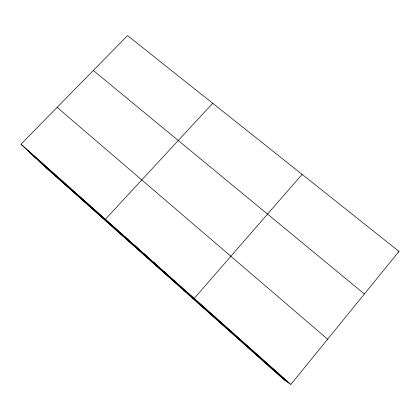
<?xml version="1.0" encoding="UTF-8"?>
<svg xmlns="http://www.w3.org/2000/svg" width="420" height="420" viewBox="0 0 420 420"><rect width="100%" height="100%" fill="white"/><g stroke="black" fill="none" stroke-linecap="round" stroke-linejoin="round"><path stroke-width="0.63" d="M290.871 384.421L399 251.407L127.549 35.579L21 144.191L44.998 166.808L283.442 379.213L290.871 384.421L21 144.191M302.111 174.374L194.224 298.394L198.87 303.881M212.714 103.289L105.367 219.292L120.309 233.898M397.877 252.021L399 251.407M246.388 345.209L246.892 345.272M256.846 354.517L257.728 354.921M267.398 363.914L268.669 364.66M278.056 373.401L279.715 374.493M93.324 70.466L364.392 293.979M57.11 107.383L327.642 339.187M27.584 150.397L288.808 382.977M33.679 156.14L286.918 381.654M39.585 161.71L285.096 380.373M30.041 152.24L36.372 158.219M39.16 160.361L45.234 166.11M48.363 168.551L54.17 174.069M57.65 176.82L63.189 182.096M67.022 185.157L72.282 190.197M76.477 193.573L81.459 198.366M86.016 202.067L90.715 206.609M95.645 210.641L100.055 214.924M114.886 227.766L118.703 231.525M124.488 236.313L128.011 239.815M134.18 244.939L137.403 248.173M143.96 253.649L146.874 256.604M153.83 262.432L156.429 265.115M163.79 271.299L166.068 273.693M173.838 280.245L175.791 282.356M183.986 289.275L185.609 291.092M204.561 307.592L205.501 308.805M214.993 316.88L215.581 317.782M225.524 326.256L225.755 326.839"/></g></svg>
